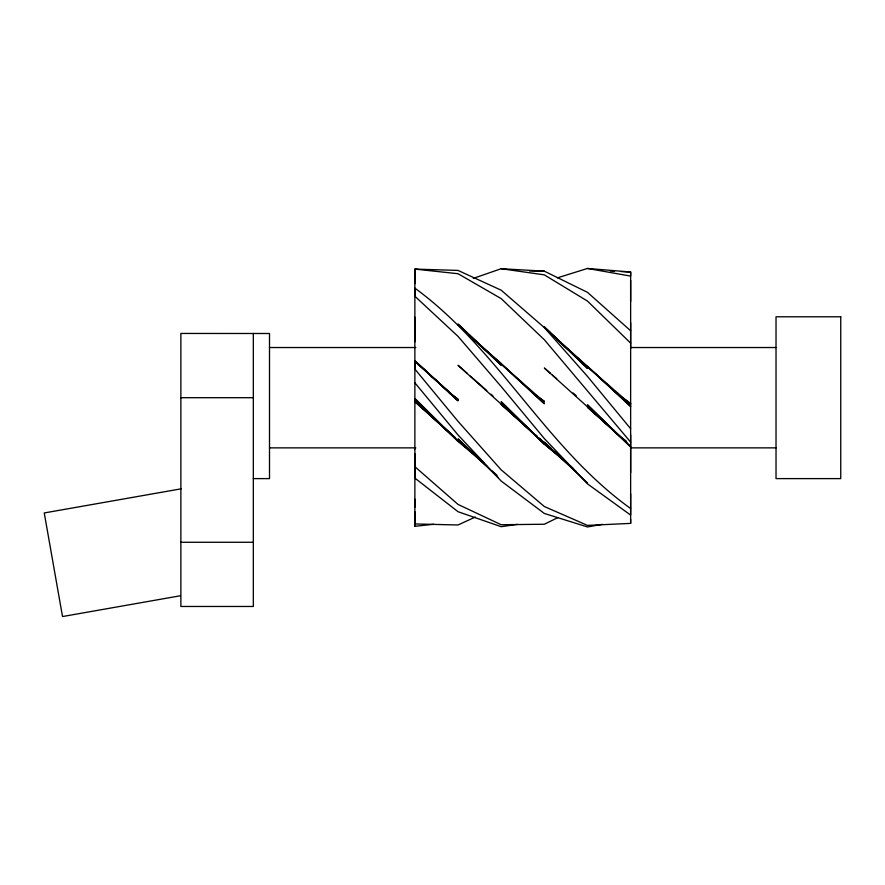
<?xml version="1.0" encoding="UTF-8"?>
<svg xmlns="http://www.w3.org/2000/svg" width="885" height="885" viewBox="0 0 885 885"><rect width="100%" height="100%" fill="white"/><g stroke="black" fill="none" stroke-linecap="round" stroke-linejoin="round"><path stroke-width="1.33" d="M433.75 524.274L414.877 526.298L414.877 448.496M630.64 428.727L587.485 376.402L544.33 327.572L501.187 290.203L458.032 270.423L414.877 269.095L414.877 369.1L458.032 421.36L501.175 469.835L544.33 506.519L587.485 525.402L630.64 523.389L630.64 272.016L587.485 268.454L557.406 277.857M557.893 517.581L544.33 524.241L501.175 524.728L458.032 504.428L414.877 466.683M475.289 517.061L458.021 524.982L414.877 523.942M473.254 278.399L501.175 268.719L544.33 271.164L587.485 292.349L630.64 330.758M181.182 488.819L44.25 512.957L62.514 616.546L180.474 595.749M602.32 524.318L587.485 526.951L544.33 513.455L501.175 481.031L458.032 434.977L414.877 382.818M517.36 524.374L501.175 526.686L458.032 511.718L414.877 478.11L414.877 453.662M269.505 347.528L415.806 347.528M631.105 347.528L776.023 347.528M180.872 397.697L253.32 397.697M269.505 447.865L415.806 447.865M631.105 447.865L776.023 447.865M253.32 478.608L269.505 478.608L269.505 333.501L180.872 333.446L180.872 606.468L253.32 606.468L253.32 333.446M180.872 542.273L253.32 542.273M529.495 270.998L544.33 271.164M610.418 271.075L614.456 271.264M621.204 271.573L630.64 272.016L630.64 276.098L587.485 268.454M501.175 268.719L544.33 274.859L587.485 301.088L630.64 343.126M450.277 393.781L458.032 399.179L449.171 392.951M535.48 395.175L537.693 396.723L535.48 395.13M454.713 397.398L458.032 399.777L414.877 361.334L458.032 400.374L414.877 360.925L458.032 400.839L414.877 360.671L414.877 449.082M539.905 398.847L544.33 402.033L473.442 339.475M628.427 402.686L630.64 404.29L587.485 366.689L630.64 406.071L587.485 366.401M566.433 462.136L544.33 444.248L501.175 401.702L534.529 434.391M563.28 459.315L544.33 443.761L576.19 471.484M630.64 508.51C546.012 447.91 498.841 349.509 414.877 288.145L414.877 296.243L458.032 336.388L501.187 386.568L544.33 438.562L587.485 483.874L630.64 515.092L630.64 493.907M483.287 462.269L458.032 441.383L414.877 398.549L458.032 441.283L414.877 400.474L454.016 437.035M466.45 447.81L458.032 440.708L486.794 466.251M469.603 450.465L483.287 461.992M550.503 373.359L544.33 368.005L614.201 430.873M552.55 375.14L556.665 378.703M573.104 392.973L576.19 395.65M473.442 339.331L501.175 363.503L544.33 403.759L469.072 334.63M622.42 438.075L626.536 441.681L624.478 439.856M467.28 373.426L458.032 365.295L530.978 430.962M470.355 376.136L486.794 390.573M490.909 394.19L492.956 395.993M556.665 339.165L587.485 366.357L630.64 406.658M614.201 430.796L587.485 407.244L626.536 442.279M533.035 432.776L537.14 436.416L535.082 434.535M491.938 470.82L497.071 475.378M530.978 430.873L501.175 404.345L536.31 436.128M441.593 425.563L414.877 401.757L414.877 400.96M443.639 427.4L454.945 437.478M556.665 339.32L573.104 354.033M576.19 356.799L587.485 366.91L544.33 327.14L550.216 332.76M441.593 425.442L414.877 401.436L454.016 437.124M443.639 427.289L454.945 437.455M539.319 438.849L544.33 443.396L539.319 438.75M551.355 448.584L544.33 442.212L587.485 483M554.375 451.306L566.411 462.224M570.427 465.853L573.436 468.585M467.059 332.793L458.032 324.563L467.059 333.07M456.018 438.949L458.032 440.785M603.548 421.183L587.485 406.492L630.64 446.682L587.485 404.843L630.64 447.069M605.55 423.019L626.624 442.29M536.31 435.973L501.175 403.483L544.33 444.005L536.487 436.316M484.117 463.176L458.032 438.927L498.233 477.646M469.072 334.961L501.187 365.206L458.032 323.888M553.158 335.581L587.485 368.392L544.33 326.687M630.64 442.124L544.33 339.74L501.187 298.621L458.032 273.719L414.877 269.095L414.877 283.676M414.877 317.206L414.877 341.732M630.64 280.302L630.64 301.486M630.64 322.704L630.64 348.524M630.64 434.933L630.64 472.69M630.64 519.296L630.64 523.389M414.877 499.151L414.877 507.249M414.877 511.718L414.877 526.298M840.75 316.786L776.023 316.786L776.023 478.608L840.75 478.608L840.75 316.786M544.33 401.37L539.905 398.272L544.33 401.37M630.64 403.571L621.79 397.343L630.64 403.571M544.33 442.777L539.197 438.23L544.33 442.777"/></g></svg>
